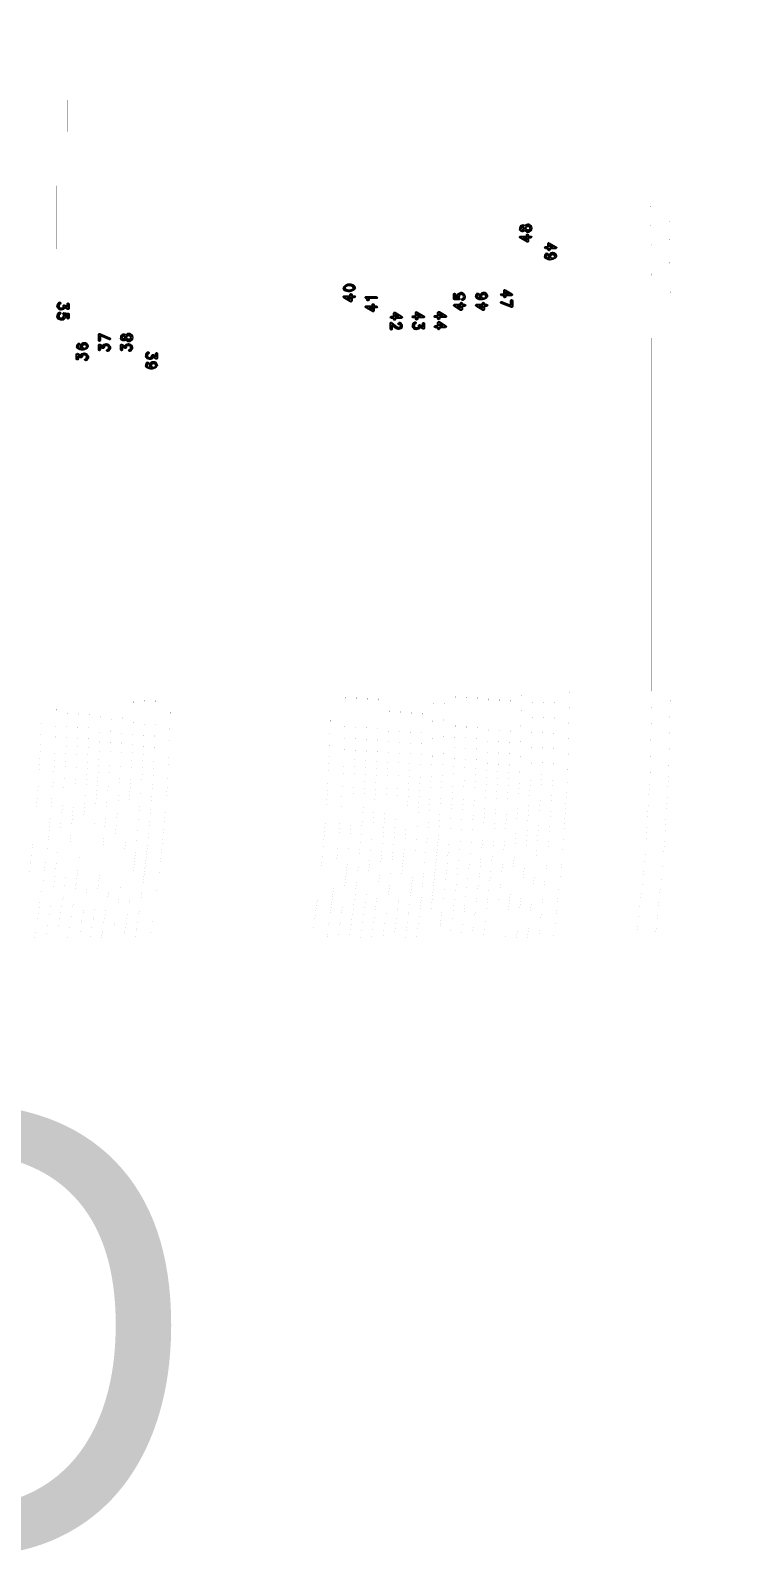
# Model space of a CAD drawing. Extents: x 726 to 4465, y 139 to 737.
# Drawn here: x 3993.6 to 4041.2, y 434.2 to 535.5 of the extents above; entities that cross this region are included whole.
import ezdxf

# ---------------------------------------------------------------- set-up
doc = ezdxf.new("R2010")
doc.units = 0
doc.layers.add('d_area', color=4, linetype='Continuous')
doc.layers.add('e_area', color=95, linetype='Continuous')
doc.layers.add('尺寸線', color=3, linetype='Continuous', lineweight=5)
doc.styles.get("Standard").update_dxf_attribs({"font": 'txt.shx'})

# ---------------------------------------------------------------- blocks, each defined once
blk = doc.blocks.new('PAD_R3')
at = {"layer": 'e_area', "const_width": 0.5}
blk.add_lwpolyline([(0.25, 0, 1), (-0.25, 0, 1)], format="xyb", close=True, dxfattribs=at)

msp = doc.modelspace()

# ---------------------------------------------------------------- linework, layer by layer
at = {"layer": 'd_area'}
for p, q in [((4026.25, 521.7), (4026.48, 521.56)), ((4028.01, 521.24), (4028.01, 521.1)), ((4028.24, 521.1), (4028.01, 521.24)), ((4028.01, 521.1), (4028.24, 521.1)), ((4014.54, 517.74), (4014.77, 517.6)), ((4025.08, 518.11), (4025.08, 517.97)), ((4025.31, 517.97), (4025.08, 518.11)), ((4025.08, 517.97), (4025.31, 517.97)), ((4016.01, 517.07), (4016.24, 516.93)), ((4017.76, 516.62), (4017.76, 516.48)), ((4017.99, 516.48), (4017.76, 516.62)), ((4017.76, 516.48), (4017.99, 516.48)), ((4019.23, 516.65), (4019.23, 516.51)), ((4019.46, 516.51), (4019.23, 516.65)), ((4019.23, 516.51), (4019.46, 516.51)), ((4020.69, 516.67), (4020.69, 516.53)), ((4020.92, 516.53), (4020.69, 516.67)), ((4020.69, 516.53), (4020.92, 516.53)), ((4021.86, 517.17), (4022.09, 517.03)), ((4023.32, 517.17), (4023.55, 517.03)), ((4020.69, 516), (4020.69, 515.86)), ((4020.92, 515.86), (4020.69, 516)), ((4020.69, 515.86), (4020.92, 515.86))]:
    msp.add_line(p, q, dxfattribs=at)
at = {"layer": 'd_area', "const_width": 0.00096}
for points in [[(3923.21, 475.22), (3923.21, 535.47), (4041.19, 535.47), (4041.19, 475.22), (3923.21, 475.22), (3923.21, 535.47), (3939.34, 535.47), (3939.34, 491.63, -0.112724), (3935.59, 475.22)], [(3993.8, 475.22, 0.003133), (3994, 476.38), (3994.4, 479.02, 0.007698), (3994.78, 482.23, -0.008737), (3994.8, 482.35), (3995.08, 485.77, 0.009911), (3995.25, 489.56, -0.010089), (3995.25, 489.58, 0.005592), (3995.27, 491.68), (3995.26, 535.47), (3995.99, 535.47), (3996.01, 491.67, -0.005586), (3995.98, 489.56, -0.010284), (3995.98, 489.55, -0.00992), (3995.81, 485.72, -0.017591), (3995.81, 485.7, -0.0076), (3995.81, 485.69, 0.01315), (3995.8, 485.63, -0.003233), (3995.71, 484.41, -0.010634), (3995.71, 484.4, 0.008512), (3995.71, 484.31), (3995.51, 482.15, -0.007692), (3995.12, 478.92, -0.002877), (3994.95, 477.71), (3994.55, 475.22)], [(3995.29, 475.22, 0.002455), (3995.45, 476.14, -0.018375), (3995.45, 476.17, -0.027783), (3995.46, 476.21), (3995.68, 477.6, 0.010593), (3996.24, 482.09, -0.018785), (3996.25, 482.11, -0.01372), (3996.25, 482.13, 0.007613), (3996.25, 482.17), (3996.54, 485.68, 0.009919), (3996.71, 489.53, 0.005628), (3996.74, 491.67), (3996.74, 535.47), (3997.47, 535.47), (3997.47, 491.67, -0.005633), (3997.44, 489.51, -0.009906), (3997.27, 485.63, -0.013906), (3997.26, 485.53, -0.003247), (3997.18, 484.29, -0.008117), (3997.17, 484.23, -0.01225), (3997.17, 484.21, -0.015614), (3997.17, 484.19), (3996.97, 482.01, -0.010593), (3996.4, 477.5, -0.01865), (3996.4, 477.47, -0.013819), (3996.39, 477.45), (3996.03, 475.22)], [(3996.78, 475.22, 0.001786), (3996.89, 475.9), (3997.13, 477.39, 0.010594), (3997.7, 481.93, 0.003358), (3997.82, 483.22), (3998.04, 486.07, 0.004275), (3998.12, 487.72, 0.010213), (3998.2, 491.67), (3998.2, 535.47), (3998.93, 535.47), (3998.93, 491.67, -0.014461), (3998.77, 486.04, -0.020946), (3998.77, 486.01), (3998.43, 481.85, -0.010588), (3997.85, 477.28), (3997.52, 475.22)], [(3998.26, 475.22, 0.004195), (3998.52, 476.85), (3998.58, 477.17, 0.010615), (3999.16, 481.78, 0.003382), (3999.28, 483.1), (3999.5, 486.02, 0.004185), (3999.58, 487.66, 0.010205), (3999.66, 491.67), (3999.66, 535.47), (4000.4, 535.47), (4000.4, 491.67, -0.010214), (4000.31, 487.63, -0.004177), (4000.23, 485.98, -0.017729), (4000.23, 485.96, -0.03156), (4000.23, 485.91), (3999.88, 481.7, -0.010613), (3999.3, 477.06), (3999, 475.22)], [(3999.75, 475.22, 0.001083), (3999.82, 475.65), (4000.02, 476.95, 0.010621), (4000.61, 481.63, 0.003405), (4000.74, 482.98), (4000.96, 485.91, 0.014463), (4001.13, 491.67), (4001.13, 535.47), (4001.86, 535.47), (4001.86, 491.67, -0.014463), (4001.69, 485.87), (4001.34, 481.55, -0.010618), (4000.75, 476.85), (4000.49, 475.22)], [(4001.48, 475.22, 0.000395), (4001.51, 475.37), (4001.71, 476.7, 0.007993), (4002.18, 480.27, 0.002641), (4002.31, 481.45, 0.003434), (4002.44, 482.84), (4002.67, 485.79, 0.014514), (4002.84, 491.67), (4002.84, 535.47), (4013.46, 535.47), (4013.46, 491.64, -0.014521), (4013.27, 485.14), (4013.08, 482.45, -0.004677), (4012.88, 480.37, -0.010514), (4012.24, 475.22)], [(4013.23, 475.22, 0.010228), (4013.86, 480.27, 0.005451), (4014.08, 482.72, -0.012535), (4014.08, 482.81, 0.003556), (4014.2, 484.41), (4014.25, 485.08, 0.014559), (4014.44, 491.66), (4014.44, 535.47), (4015.17, 535.47), (4015.17, 491.66, -0.014572), (4014.98, 485.04), (4014.81, 482.67, -0.00548), (4014.58, 480.19, -0.010012), (4013.96, 475.22)], [(4014.71, 475.22), (4015.13, 478.37, 0.008537), (4015.51, 482.25), (4015.71, 484.99, 0.01458), (4015.9, 491.66), (4015.9, 535.47), (4016.63, 535.47), (4016.63, 491.66, -0.01458), (4016.44, 484.95), (4016.24, 482.19, -0.008537), (4015.85, 478.28), (4015.45, 475.22)], [(4016.19, 475.22, 0.001943), (4016.31, 476.11, -0.029195), (4016.32, 476.15, 0.004437), (4016.58, 478.19, 0.00855), (4016.97, 482.14), (4017.15, 484.64, 0.015142), (4017.37, 491.66), (4017.37, 535.47), (4018.1, 535.47), (4018.1, 491.66, -0.015149), (4017.88, 484.6, -0.004452), (4017.73, 482.53, -0.007383), (4017.73, 482.52), (4017.7, 482.08, -0.008551), (4017.31, 478.11, -0.004529), (4017.04, 476.01, -0.028566), (4017.03, 475.97, -0.00163), (4016.93, 475.22)], [(4017.67, 475.22, 0.001318), (4017.75, 475.83, -0.011742), (4017.76, 475.85, 0.015191), (4017.76, 475.92, 0.004522), (4018.03, 478.02, 0.008556), (4018.43, 482.01), (4018.61, 484.55, 0.015141), (4018.83, 491.65), (4018.83, 535.47), (4019.56, 535.47), (4019.56, 491.65, -0.015147), (4019.34, 484.51, -0.004396), (4019.2, 482.44, -0.023913), (4019.19, 482.4), (4019.16, 481.95, -0.008556), (4018.76, 477.94, -0.004519), (4018.49, 475.82, -0.012683), (4018.48, 475.73, -0.001086), (4018.41, 475.22)], [(4019.15, 475.22, 0.004882), (4019.45, 477.52), (4019.49, 477.84, 0.029135), (4020.29, 491.65), (4020.29, 535.47), (4021.02, 535.47), (4021.02, 491.65, -0.02982), (4020.17, 477.43, -0.004668), (4019.89, 475.22)], [(4020.63, 475.22, 0.004458), (4020.9, 477.35), (4020.94, 477.67, 0.014007), (4021.53, 484.38, 0.015128), (4021.76, 491.65), (4021.76, 535.47), (4022.49, 535.47), (4022.49, 491.65, -0.01513), (4022.26, 484.33, -0.014004), (4021.67, 477.58), (4021.36, 475.22)], [(4022.1, 475.22, 0.004041), (4022.35, 477.17), (4022.39, 477.49, 0.014017), (4022.99, 484.29, 0.015121), (4023.22, 491.65), (4023.22, 535.47), (4023.95, 535.47), (4023.95, 491.65, -0.015125), (4023.73, 484.24, -0.014014), (4023.12, 477.41), (4022.84, 475.22)], [(4023.58, 475.22, 0.003941), (4023.83, 477.15), (4023.85, 477.32, 0.014029), (4024.46, 484.2, 0.0151), (4024.68, 491.64), (4024.68, 535.47), (4025.41, 535.47), (4025.41, 491.64, -0.015104), (4025.19, 484.16, -0.014025), (4024.57, 477.23), (4024.32, 475.22)], [(4026.53, 475.22, 0.032645), (4027.61, 491.63), (4027.61, 535.47), (4028.34, 535.47), (4028.34, 491.63, -0.032456), (4027.27, 475.22)], [(4028.26, 475.22, 0.032206), (4029.32, 491.63), (4029.32, 535.47), (4034.68, 535.47), (4034.68, 534.25), (4034.69, 534.25), (4034.69, 523.88, -0.005444), (4034.78, 514.92), (4034.78, 491.63, -0.030873), (4033.77, 475.22)], [(4035, 475.22, 0.03059), (4036.01, 491.63), (4036.01, 514.98, 0.005396), (4035.91, 523.88), (4035.91, 535.47), (4041.19, 535.47), (4041.19, 475.22)]]:
    msp.add_lwpolyline(points, format="xyb", close=True, dxfattribs=at)
for points in [[(3992.95, 535.47), (3994.28, 535.47), (3994.27, 489.57, -0.004772), (3994.21, 487.76, -0.005049), (3994.1, 485.85, -0.009393), (3994.1, 485.83, -0.017267), (3994.1, 485.8, 0.005832), (3994.1, 485.73, -0.003144), (3994.01, 484.57, -0.009452), (3994.01, 484.55, 0.006569), (3994, 484.44), (3993.81, 482.33, -0.007686), (3993.43, 479.15, -0.002888)], [(4025.06, 475.22, 0.033037), (4026.14, 491.64), (4026.14, 535.47), (4026.88, 535.47), (4026.88, 491.64)], [(4026.88, 491.64), (4026.88, 491.64, -0.032842), (4025.8, 475.22), (4025.06, 475.22)]]:
    msp.add_lwpolyline(points, format="xyb", dxfattribs=at)
at = {"layer": 'd_area'}
for points in [[(4026.29, 522.4, 0.61006), (4026.13, 522.38), (4026.13, 522.29)], [(4026.36, 522.2, -0.647868), (4026.03, 522.27, -0.094518), (4026.03, 522.28)], [(4028.45, 520.46, -0.420575), (4027.72, 520.36), (4027.69, 520.44, -0.094518), (4027.69, 520.46)], [(4027.81, 520.67, -1.4871), (4027.8, 520.56, 0.775542), (4027.98, 520.35)], [(4014.32, 518.35, -0.379123), (4014.75, 518.62, -0.482408), (4015.09, 518.33)], [(4015.09, 518.33, -0.402568), (4014.36, 518.25), (4014.32, 518.34, -0.053711), (4014.32, 518.35)], [(3996.01, 517.1), (3996.01, 517.32, -1), (3996.1, 517.32), (3996.1, 517.01, -0.595487), (3996.03, 516.97), (3995.85, 517.09, -0.694214), (3995.34, 517.13, -0.094518), (3995.34, 517.15)], [(3995.49, 517.42, -1), (3995.53, 517.33, 0.637658), (3995.5, 517.06)], [(4015.81, 517.7, -0.700289), (4015.84, 517.79), (4016.51, 517.79, -1), (4016.51, 517.69), (4015.97, 517.69)], [(4016.01, 517.63, -1.522153), (4015.9, 517.62), (4015.81, 517.7)], [(4015.97, 517.69, -0.067269), (4015.97, 517.68), (4016.01, 517.63)], [(4021.64, 517.67), (4021.64, 517.95, -1), (4021.74, 517.95), (4021.74, 517.71), (4021.88, 517.7, -0.52381), (4022.09, 518.05)], [(4022.24, 517.93, 0.819035), (4022.01, 517.68, -0.735142), (4021.97, 517.6), (4021.68, 517.62, -0.38852), (4021.64, 517.67)], [(4022.25, 517.57, -1), (4022.21, 517.66, 0.637658), (4022.24, 517.93)], [(4023.87, 517.81, -0.421647), (4023.14, 517.71), (4023.11, 517.79, -0.094518), (4023.1, 517.81)], [(4023.23, 518.02, -1.487413), (4023.22, 517.91, 0.77518), (4023.4, 517.7)], [(4024.79, 517.37, -1), (4024.83, 517.46), (4025.43, 517.21)], [(4025.43, 517.21), (4025.43, 517.53, -1), (4025.53, 517.53), (4025.53, 517.14, -0.539005), (4025.46, 517.1), (4024.79, 517.37)], [(3995.5, 516.39, 0.819206), (3995.74, 516.64, -0.735142), (3995.77, 516.72), (3996.06, 516.69, -0.38852), (3996.1, 516.64), (3996.1, 516.37, -1), (3996.01, 516.37), (3996.01, 516.6), (3995.86, 516.61, -0.644337), (3995.56, 516.27), (3995.47, 516.3, -0.111867), (3995.45, 516.31), (3995.38, 516.36, -0.126561), (3995.37, 516.38), (3995.34, 516.46, -0.094518), (3995.34, 516.48)], [(3995.49, 516.74, -1), (3995.53, 516.66, 0.637658), (3995.5, 516.39)], [(3995.5, 517.06, 0.372798), (3995.75, 517.11), (3995.75, 517.18, -0.595487), (3995.83, 517.22), (3996.01, 517.1)], [(3998.09, 514.9), (3998.09, 515.28, -0.539005), (3998.15, 515.33), (3998.82, 515.05, -1), (3998.79, 514.96), (3998.18, 515.21)], [(4017.44, 515.65), (4017.44, 516.03, -0.64983), (4017.52, 516.07), (4017.84, 515.8, 0.341953), (4018.12, 515.8)], [(4017.54, 515.93), (4017.54, 515.65, -1), (4017.44, 515.65)], [(4018.21, 515.76, -0.421664), (4017.78, 515.72), (4017.54, 515.93)], [(4018.12, 515.8, 0.570936), (4018, 515.96, -1), (4018, 516.06)], [(4019.58, 515.8), (4019.58, 516.01, -1), (4019.68, 516.01), (4019.68, 515.71, -0.595487), (4019.6, 515.67), (4019.42, 515.78, -0.694214), (4018.91, 515.83, -0.094518), (4018.91, 515.85)], [(4019.06, 516.11, -1), (4019.1, 516.02, 0.637658), (4019.07, 515.75)], [(4019.07, 515.75, 0.372798), (4019.32, 515.8), (4019.32, 515.87, -0.595487), (4019.4, 515.91), (4019.58, 515.8)], [(3997.39, 514.48, -0.421647), (3996.66, 514.38), (3996.63, 514.46, -0.094518), (3996.62, 514.48)], [(3996.75, 514.68, -1.487413), (3996.74, 514.58, 0.77518), (3996.92, 514.37)], [(3998.18, 515.21), (3998.18, 514.9, -1), (3998.09, 514.9)], [(3998.09, 514.28), (3998.09, 514.58, -0.595487), (3998.16, 514.62), (3998.34, 514.51, -1.20818), (3998.76, 514.21)], [(3998.18, 514.49), (3998.18, 514.28, -1), (3998.09, 514.28)], [(3998.69, 514.54, 0.372798), (3998.44, 514.49), (3998.44, 514.42, -0.595487), (3998.36, 514.38), (3998.18, 514.49)], [(3998.76, 514.21), (3998.7, 514.18, -1), (3998.66, 514.27, 0.637658), (3998.69, 514.54)], [(3999.88, 514.96, -0.647868), (3999.55, 515.02, -0.094518), (3999.55, 515.04)], [(3999.55, 514.28), (3999.55, 514.58, -0.595487), (3999.62, 514.62), (3999.81, 514.51, -1.20818), (4000.22, 514.21)], [(3999.65, 514.5), (3999.65, 514.28, -1), (3999.55, 514.28)], [(3999.81, 515.16, 0.61006), (3999.65, 515.14), (3999.65, 515.05)], [(4000.15, 514.54, 0.372798), (3999.9, 514.49), (3999.9, 514.42, -0.595487), (3999.83, 514.38), (3999.65, 514.5)], [(4000.22, 514.21), (4000.16, 514.18, -1), (4000.12, 514.27, 0.637658), (4000.15, 514.54)], [(3996.62, 513.67), (3996.62, 513.97, -0.595487), (3996.7, 514.01), (3996.88, 513.89, -1.20818), (3997.3, 513.59)], [(3996.72, 513.88), (3996.72, 513.67, -1), (3996.62, 513.67)], [(3997.22, 513.92, 0.372798), (3996.98, 513.87), (3996.98, 513.8, -0.595487), (3996.9, 513.76), (3996.72, 513.88)], [(3997.3, 513.59), (3997.23, 513.57, -1), (3997.2, 513.66, 0.637658), (3997.22, 513.92)], [(4001.88, 513.81), (4001.88, 514.02, -1), (4001.97, 514.02), (4001.97, 513.72, -0.595487), (4001.9, 513.68), (4001.72, 513.8, -0.694214), (4001.21, 513.84, -0.094518), (4001.2, 513.86)], [(4001.36, 514.12, -1), (4001.4, 514.04, 0.637658), (4001.37, 513.77)], [(4001.33, 513.42, -1.4871), (4001.32, 513.32, 0.775542), (4001.5, 513.11)], [(4001.37, 513.77, 0.372798), (4001.62, 513.82), (4001.62, 513.89, -0.595487), (4001.69, 513.93), (4001.88, 513.81)], [(4001.97, 513.22, -0.420575), (4001.24, 513.12), (4001.21, 513.2, -0.094518), (4001.2, 513.22)]]:
    msp.add_lwpolyline(points, format="xyb", dxfattribs=at)
for points in [[(4026.05, 521.71, -0.760999), (4026.08, 521.8), (4026.48, 521.8), (4026.48, 521.89, -1), (4026.57, 521.89), (4026.57, 521.8), (4026.75, 521.8, -1), (4026.75, 521.7), (4026.57, 521.7), (4026.57, 521.48, -0.589126), (4026.5, 521.43)], [(4027.73, 521, -1), (4027.73, 521.1), (4027.91, 521.1), (4027.91, 521.32, -0.589126), (4027.98, 521.36), (4028.43, 521.09, -0.760999), (4028.41, 521), (4028.01, 521), (4028.01, 520.91, -1), (4027.91, 520.91), (4027.91, 521)], [(4014.42, 518.36), (4014.44, 518.3, 0.272415), (4014.97, 518.3, 0.311931), (4014.97, 518.46, 0.272404), (4014.44, 518.46), (4014.42, 518.4)], [(4014.34, 517.75, -0.760999), (4014.37, 517.84), (4014.77, 517.84), (4014.77, 517.93, -1), (4014.87, 517.93), (4014.87, 517.84), (4015.04, 517.84, -1), (4015.04, 517.74), (4014.87, 517.74), (4014.87, 517.52, -0.589126), (4014.79, 517.47)], [(4015.81, 517.08, -0.760999), (4015.84, 517.17), (4016.24, 517.17), (4016.24, 517.26, -1), (4016.33, 517.26), (4016.33, 517.17), (4016.51, 517.17, -1), (4016.51, 517.07), (4016.33, 517.07), (4016.33, 516.85, -0.589126), (4016.26, 516.81)], [(4021.66, 517.18, -0.760999), (4021.69, 517.27), (4022.09, 517.27), (4022.09, 517.36, -1), (4022.19, 517.36), (4022.19, 517.27), (4022.36, 517.27, -1), (4022.36, 517.17), (4022.19, 517.17), (4022.19, 516.94, -0.589126), (4022.11, 516.9)], [(4023.13, 517.18, -0.760999), (4023.15, 517.27), (4023.55, 517.27), (4023.55, 517.36, -1), (4023.65, 517.36), (4023.65, 517.27), (4023.82, 517.27, -1), (4023.82, 517.17), (4023.65, 517.17), (4023.65, 516.94, -0.589126), (4023.58, 516.9)], [(4024.81, 517.88, -1), (4024.81, 517.97), (4024.98, 517.97), (4024.98, 518.2, -0.589126), (4025.06, 518.24), (4025.5, 517.96, -0.760999), (4025.48, 517.88), (4025.08, 517.88), (4025.08, 517.79, -1), (4024.98, 517.79), (4024.98, 517.88)], [(4017.49, 516.38, -1), (4017.49, 516.48), (4017.67, 516.48), (4017.67, 516.71, -0.589126), (4017.74, 516.75), (4018.19, 516.47, -0.760999), (4018.16, 516.38), (4017.76, 516.38), (4017.76, 516.3, -1), (4017.67, 516.3), (4017.67, 516.38)], [(4018.96, 516.41, -1), (4018.96, 516.51), (4019.13, 516.51), (4019.13, 516.74, -0.589126), (4019.2, 516.78), (4019.65, 516.5, -0.760999), (4019.63, 516.41), (4019.23, 516.41), (4019.23, 516.32, -1), (4019.13, 516.32), (4019.13, 516.41)], [(4020.42, 516.43, -1), (4020.42, 516.53), (4020.59, 516.53), (4020.59, 516.75, -0.589126), (4020.67, 516.79), (4021.12, 516.52, -0.760999), (4021.09, 516.43), (4020.69, 516.43), (4020.69, 516.34, -1), (4020.59, 516.34), (4020.59, 516.43)], [(4020.42, 515.76, -1), (4020.42, 515.86), (4020.59, 515.86), (4020.59, 516.08, -0.589126), (4020.67, 516.12), (4021.12, 515.85, -0.760999), (4021.09, 515.76), (4020.69, 515.76), (4020.69, 515.67, -1), (4020.59, 515.67), (4020.59, 515.76)]]:
    msp.add_lwpolyline(points, format="xyb", close=True, dxfattribs=at)
for points in [[(4026.48, 521.56), (4026.48, 521.7), (4026.25, 521.7)], [(4014.77, 517.6), (4014.77, 517.74), (4014.54, 517.74)], [(4016.24, 516.93), (4016.24, 517.07), (4016.01, 517.07)], [(4022.09, 517.03), (4022.09, 517.17), (4021.86, 517.17)], [(4023.55, 517.03), (4023.55, 517.17), (4023.32, 517.17)]]:
    msp.add_lwpolyline(points, dxfattribs=at)
for centre in [(4026.56, 522.34), (4028.2, 520.47), (4023.62, 517.82), (3997.14, 514.49), (4000.07, 515.09), (4001.72, 513.23)]:
    msp.add_circle(centre, 0.145, dxfattribs=at)
for centre, radius, start, end in [((4026.22, 522.34), 0.196, 44.498, 195.9022), ((4026.22, 522.33), 0.0997, 204.1523, 43.224), ((4026.57, 522.34), 0.25, 213.0455, 146.9545), ((4027.87, 520.49), 0.189, 108.9489, 189.1081), ((4028.17, 520.47), 0.224, 90.0196, 213.4489), ((4028.21, 520.46), 0.245, 0.8041, 99.5307), ((3995.56, 517.2), 0.226, 106.4932, 191.8562), ((4022.14, 517.8), 0.253, 296.5456, 100.7621), ((4023.29, 517.84), 0.189, 108.9554, 189.1015), ((4023.59, 517.82), 0.224, 90.0196, 213.4489), ((4023.63, 517.81), 0.245, 0.7979, 99.5416), ((3995.56, 516.53), 0.226, 106.4932, 191.8562), ((3999.74, 515.09), 0.196, 44.498, 195.9022), ((4000.09, 515.09), 0.25, 213.0455, 146.9545), ((4018.01, 515.85), 0.21, 337.0464, 92.2276), ((4019.13, 515.89), 0.226, 106.4932, 191.8562), ((3996.81, 514.51), 0.189, 108.9554, 189.1015), ((3997.11, 514.49), 0.224, 90.0196, 213.4489), ((3997.15, 514.47), 0.245, 0.7979, 99.5416), ((3999.74, 515.09), 0.0997, 204.1523, 43.224), ((4001.43, 513.91), 0.226, 106.4932, 191.8562), ((4001.39, 513.25), 0.189, 108.9489, 189.1081), ((4001.69, 513.23), 0.224, 90.0196, 213.4489), ((4001.73, 513.21), 0.245, 0.8041, 99.5307)]:
    msp.add_arc(centre, radius, start, end, dxfattribs=at)

# ---------------------------------------------------------------- block references
at = {"layer": 'd_area', "xscale": 0.00096, "yscale": 0.00096, "zscale": 0.96}
for p in [(4026.88, 491.64), (4026.88, 491.64), (4025.06, 475.22), (4025.06, 475.22)]:
    msp.add_blockref('PAD_R3', p, dxfattribs=at)

# ---------------------------------------------------------------- texts
at = {"layer": '尺寸線', "linetype": 'Continuous', "insert": (3976.43, 464.24), "char_height": 30, "width": 26120.6303, "attachment_point": 1}
msp.add_mtext('{\\fPMingLiU|b0|i0|c136|p0;D}', dxfattribs=at)

doc.saveas('drawing.dxf')
